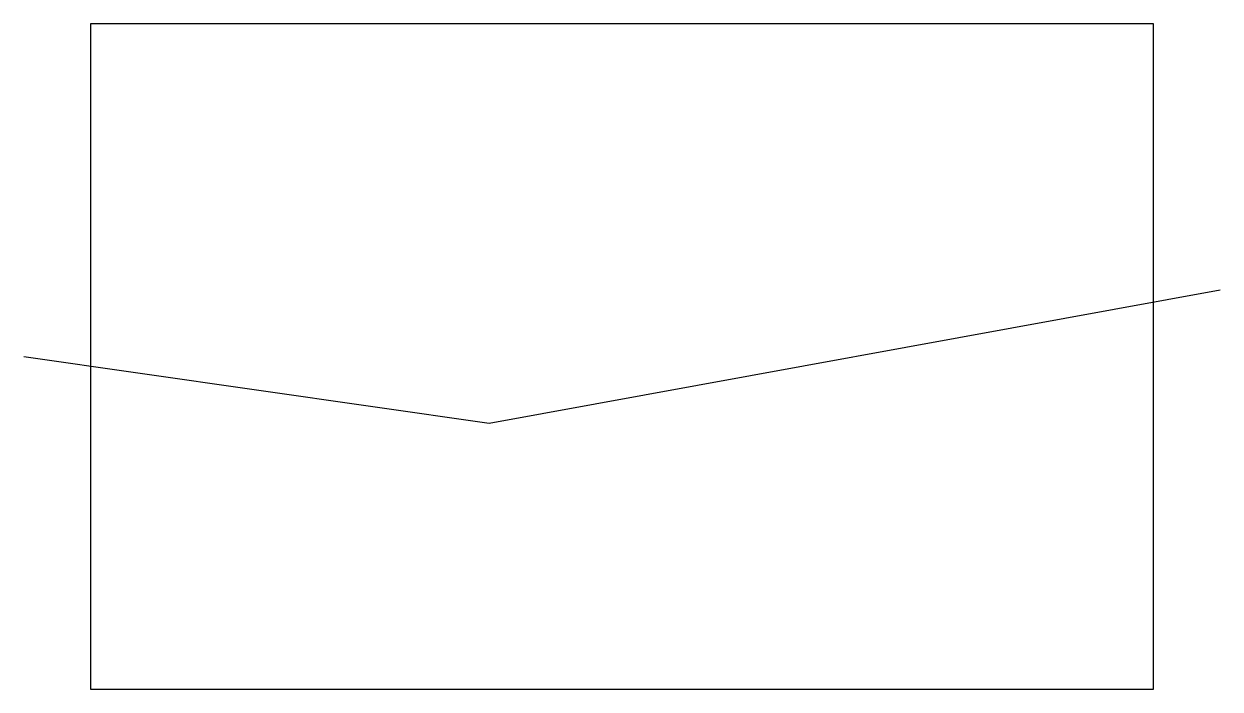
# Model space of a CAD drawing. Extents: x 5 to 95, y 5 to 55.
import ezdxf

# ---------------------------------------------------------------- set-up
doc = ezdxf.new("R2010")
doc.units = 0
doc.layers.add('CHEGARA', color=7, linetype='CONTINUOUS')
doc.layers.add('OQ', color=7, linetype='CONTINUOUS')

msp = doc.modelspace()

# ---------------------------------------------------------------- linework, layer by layer
at = {"layer": 'CHEGARA'}
msp.add_lwpolyline([(10, 5), (90, 5), (90, 55), (10, 55)], close=True, dxfattribs=at)
at = {"layer": 'OQ'}
msp.add_lwpolyline([(5, 30), (40, 25), (95, 35)], dxfattribs=at)

doc.saveas('drawing.dxf')
